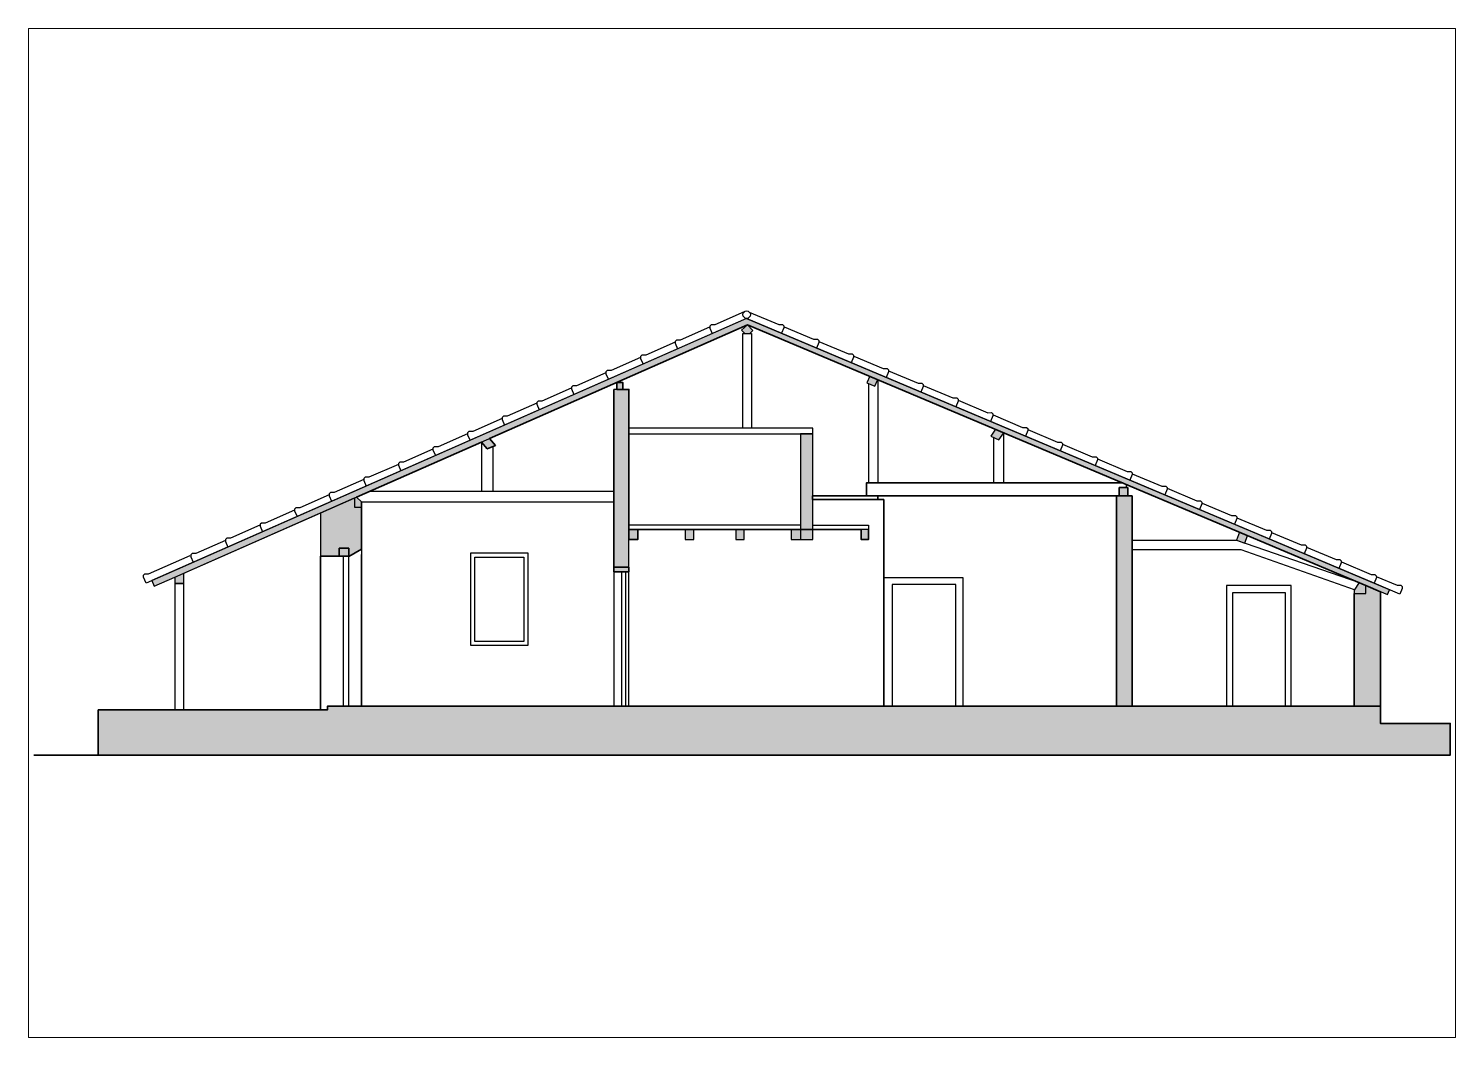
# Paper-space layout 'Layout2' of a CAD drawing. Header units: millimetres. Extents: x 30 to 267, y 21 to 189.
# The model-space entities are those that its viewports show. They can reach past a viewport. Long polylines and large blocks are cut down to what shows.
import ezdxf

# ---------------------------------------------------------------- set-up
doc = ezdxf.new("R2010")
doc.units = ezdxf.units.MM
doc.layers.get('0').update_dxf_attribs({"color": 250, "lineweight": 25})
for name, color, linetype, lineweight in [('A-ALV-___-___-EXI', 250, 'Continuous', 35), ('A-BAS-___-___-EXI', 250, 'Continuous', 35), ('A-COB-___-___-EXI', 250, 'Continuous', 25), ('A-JAN-___-___-EXI', 250, 'Continuous', 25), ('A-PIL-___-___-EXI', 250, 'Continuous', 25), ('A-POR-___-___-EXI', 250, 'Continuous', 25)]:
    doc.layers.add(name, color=color, linetype=linetype, lineweight=lineweight)

msp = doc.modelspace()

# ---------------------------------------------------------------- hatches: boundary and pattern name
at = {"layer": 'A-ALV-___-___-EXI'}
h = msp.add_hatch(color=11, dxfattribs=at)
h.paths.add_polyline_path([(37033, -13683), (37033, -10754), (36814, -10754), (36814, -13683)])
h.paths.add_polyline_path([(40491, -13683), (40491, -12088), (40291, -12004), (40290, -12115), (40127, -12115), (40127, -13683), (40291, -13683)])
h.paths.add_polyline_path([(29816, -11745), (30025, -11745), (30025, -9273), (29816, -9273), (29816, -11602)])
h.paths.add_polyline_path([(26123, -11598), (26298, -11497), (26298, -10910), (26204, -10910), (26204, -10782), (25729, -10991), (25729, -11595), (25989, -11595), (25989, -11483), (26123, -11483), (26123, -11595)])
h.paths.add_polyline_path([(32584, -11223), (32584, -9890), (32413, -9890), (32413, -11223)])
at = {"layer": 'A-BAS-___-___-EXI', "true_color": 0xcb9898}
msp.add_hatch(color=253, dxfattribs=at).paths.add_polyline_path([(41465, -14363), (41465, -13923), (40491, -13923), (40491, -13683), (25825, -13683), (25825, -13733), (22634, -13733), (22634, -14363), (36447, -14363)])
at = {"layer": 'A-COB-___-___-EXI', "true_color": 0xc19a82}
h = msp.add_hatch(color=33, dxfattribs=at)
h.paths.add_polyline_path([(40592, -12128), (40620, -12062), (31661, -8285), (23378, -11934), (23412, -12012), (23701, -11885), (23701, -11976), (23823, -11976), (23823, -11831), (26204, -10782), (26204, -10910), (26298, -10910), (26298, -10838), (26230, -10770), (27969, -10005), (28050, -10101), (28164, -10051), (28083, -9954), (31677, -8371), (33379, -9088), (33340, -9180), (33451, -9227), (33490, -9135), (35132, -9827), (35064, -9924), (35177, -9972), (35245, -9875), (38530, -11259), (38489, -11372), (38602, -11411), (38641, -11306), (40197, -11962), (40126, -12066), (40126, -12115), (40291, -12115), (40291, -12001)])
h.paths.add_polyline_path([(30025, -11810), (30025, -11745), (29816, -11745), (29816, -11810)])
h.paths.add_polyline_path([(25989, -11595), (26123, -11595), (26123, -11483), (25989, -11483)])
h.paths.add_polyline_path([(30147, -11363), (30147, -11223), (30025, -11223), (30025, -11363)])
h.paths.add_polyline_path([(30930, -11363), (30930, -11223), (30807, -11223), (30807, -11363)])
h.paths.add_polyline_path([(31632, -11363), (31632, -11223), (31512, -11223), (31512, -11363)])
h.paths.add_polyline_path([(33260, -11363), (33360, -11363), (33360, -11223), (33260, -11223)])
h.paths.add_polyline_path([(32285, -11363), (32588, -11363), (32588, -11223), (32285, -11223), (32285, -11272)])
h.paths.add_polyline_path([(36973, -10754), (36973, -10639), (36853, -10639), (36853, -10754)])
h.paths.add_polyline_path([(29857, -9273), (29939, -9273), (29939, -9175), (29857, -9175)])
h.paths.add_polyline_path([(31637, -8493), (31707, -8493), (31749, -8452), (31676, -8371), (31591, -8448)])

# ---------------------------------------------------------------- linework, layer by layer
at = {"layer": 'A-ALV-___-___-EXI'}
for p, q in [((29816, -9273), (29816, -11745)), ((26298, -11569), (26298, -13683)), ((40127, -12115), (40127, -13683))]:
    msp.add_line(p, q, dxfattribs=at)
for points in [[(25729, -13733), (25729, -11595), (26123, -11595), (25989, -11595), (25989, -11483), (26123, -11483), (26123, -11595), (26123, -11598), (26298, -11497), (26298, -10910), (26298, -10838), (26230, -10770), (27969, -10005), (28050, -10101), (28164, -10051), (28083, -9954), (31677, -8371), (40321, -12014)], [(29939, -9273), (29939, -9175), (29857, -9175), (29857, -9273), (29939, -9273), (30025, -9273), (30025, -11223), (30147, -11223), (30147, -11363), (30025, -11363), (30025, -11223), (33260, -11223), (33260, -11363), (33360, -11363), (33360, -11223)], [(36905, -10574), (33333, -10574), (33333, -10754), (36853, -10754), (36814, -10754), (36814, -13683)], [(37033, -13683), (37033, -10754), (36973, -10754), (36853, -10754), (36853, -10639), (36973, -10639), (36973, -10754)], [(33490, -10805), (32583, -10805), (32583, -10754), (33490, -10754), (33490, -10805), (33574, -10805), (33574, -13683)], [(40491, -13683), (40491, -12088), (40291, -12004)]]:
    msp.add_lwpolyline(points, dxfattribs=at)
at = {"layer": 'A-BAS-___-___-EXI'}
msp.add_lwpolyline([(22634, -14363), (36447, -14363), (41465, -14363), (41465, -13923), (40491, -13923), (40491, -13683), (25825, -13683), (25825, -13733), (22634, -13733), (22634, -14363), (21734, -14363)], dxfattribs=at)
at = {"layer": 'A-COB-___-___-EXI'}
for p, q in [((38063, -10984), (31667, -8287)), ((33490, -9135), (33490, -10574)), ((29857, -9273), (29816, -9273)), ((33365, -10574), (33365, -9191)), ((35244, -9874), (35244, -10574)), ((27978, -10692), (27978, -10016)), ((28129, -10067), (28129, -10692)), ((35104, -9941), (35104, -10574)), ((29816, -10692), (26408, -10692)), ((36953, -10639), (36953, -10595)), ((26296, -10837), (29816, -10837)), ((32413, -11163), (30025, -11163)), ((26298, -11480), (26298, -12393)), ((30025, -11745), (30025, -11363)), ((29816, -11745), (29816, -11810)), ((29816, -11810), (30025, -11810)), ((30025, -11810), (30025, -11745))]:
    msp.add_line(p, q, dxfattribs=at)
for points in [[(39951, -11674), (40364, -11847), (40416, -11847), (40435, -11865), (40436, -11891), (40403, -11970), (31661, -8285), (23300, -11969), (23263, -11886), (23263, -11860), (23282, -11841), (23334, -11841), (23913, -11586)], [(31631, -8192), (31221, -8372), (31169, -8372), (31150, -8391), (31150, -8417), (31184, -8495)], [(31699, -8195), (32112, -8369), (32164, -8368), (32183, -8386), (32184, -8413), (32151, -8491)], [(31149, -8404), (30740, -8584), (30687, -8584), (30668, -8603), (30668, -8629), (30703, -8707)], [(32185, -8399), (32597, -8573), (32650, -8573), (32669, -8591), (32669, -8617), (32636, -8696)], [(30667, -8616), (30258, -8797), (30205, -8797), (30186, -8815), (30186, -8842), (30221, -8920)], [(32670, -8604), (33082, -8778), (33135, -8777), (33154, -8795), (33154, -8822), (33121, -8900)], [(30185, -8829), (29776, -9009), (29723, -9009), (29705, -9028), (29705, -9054), (29739, -9132)], [(33155, -8809), (33567, -8982), (33620, -8982), (33639, -9000), (33639, -9026), (33606, -9105)], [(29704, -9041), (29294, -9221), (29241, -9221), (29223, -9240), (29223, -9266), (29257, -9344)], [(33640, -9013), (34052, -9187), (34105, -9186), (34124, -9204), (34124, -9231), (34091, -9309)], [(29222, -9253), (28812, -9434), (28760, -9434), (28741, -9452), (28741, -9479), (28775, -9557)], [(34125, -9218), (34538, -9391), (34590, -9391), (34609, -9409), (34610, -9435), (34576, -9514)], [(28740, -9465), (28330, -9646), (28278, -9646), (28259, -9664), (28259, -9691), (28293, -9769)], [(34610, -9422), (35023, -9596), (35075, -9595), (35094, -9613), (35095, -9640), (35062, -9718)], [(28258, -9678), (27849, -9858), (27796, -9858), (27777, -9877), (27777, -9903), (27812, -9981)], [(35096, -9627), (35508, -9801), (35561, -9800), (35580, -9818), (35580, -9844), (35547, -9923)], [(27776, -9890), (27367, -10070), (27314, -10070), (27295, -10089), (27295, -10115), (27330, -10193)], [(32584, -11223), (32584, -9890), (32413, -9890), (32413, -11223), (32413, -11363)], [(35581, -9831), (35993, -10005), (36046, -10004), (36065, -10023), (36065, -10049), (36032, -10127)], [(27294, -10102), (26885, -10283), (26832, -10283), (26814, -10301), (26814, -10328), (26848, -10406)], [(36066, -10036), (36478, -10210), (36531, -10209), (36550, -10227), (36550, -10253), (36517, -10332)], [(26813, -10315), (26403, -10495), (26350, -10495), (26332, -10514), (26332, -10540), (26366, -10618)], [(36551, -10240), (36964, -10414), (37016, -10413), (37035, -10432), (37035, -10458), (37002, -10537)], [(26331, -10527), (25921, -10707), (25869, -10707), (25850, -10726), (25850, -10752), (25884, -10830)], [(37036, -10445), (37449, -10619), (37501, -10618), (37520, -10636), (37521, -10662), (37488, -10741)], [(37521, -10649), (37934, -10823), (37987, -10822), (38005, -10841), (38006, -10867), (37973, -10946)], [(23701, -11885), (23701, -11976), (23823, -11976), (23823, -11831), (26204, -10782), (26204, -10910), (26298, -10910)], [(25849, -10739), (25439, -10920), (25387, -10920), (25368, -10938), (25368, -10964), (25403, -11043)], [(38007, -10854), (38419, -11028), (38472, -11027), (38491, -11045), (38491, -11071), (38458, -11150)], [(25367, -10951), (24958, -11132), (24905, -11132), (24886, -11150), (24886, -11177), (24921, -11255)], [(25729, -10991), (25729, -11595), (25989, -11595)], [(38492, -11058), (38904, -11232), (38957, -11231), (38976, -11250), (38976, -11276), (38943, -11355)], [(24885, -11164), (24476, -11344), (24423, -11344), (24404, -11363), (24404, -11389), (24439, -11467)], [(32584, -11163), (33360, -11163), (33360, -11223), (33260, -11223)], [(38977, -11263), (39389, -11437), (39442, -11436), (39461, -11454), (39461, -11481), (39428, -11559)], [(24403, -11376), (23994, -11556), (23941, -11556), (23923, -11575), (23923, -11601), (23957, -11679)], [(37043, -11372), (38488, -11372), (40197, -11960)], [(40129, -12062), (38551, -11506), (37043, -11506)], [(39462, -11467), (39875, -11641), (39927, -11640), (39946, -11659), (39947, -11685), (39913, -11764)], [(40433, -11877), (40724, -11999), (40777, -11999), (40796, -12017), (40796, -12043), (40763, -12122), (40403, -11970)]]:
    msp.add_lwpolyline(points, dxfattribs=at)
for points in [[(33340, -9180), (33451, -9227), (33490, -9135), (35132, -9827), (35064, -9924), (35177, -9972), (35245, -9875), (35683, -10059), (38530, -11259), (38489, -11372), (38602, -11411), (38641, -11306), (40197, -11962), (40126, -12066), (40126, -12115), (40291, -12115), (40291, -12001), (40592, -12128), (40620, -12062), (31661, -8285), (23378, -11934), (23412, -12012), (23701, -11885), (31677, -8371), (33379, -9088)], [(31676, -8371), (31591, -8448), (31637, -8493), (31707, -8493), (31749, -8452)], [(31612, -9810), (31612, -8493), (31732, -8493), (31732, -9810)], [(32584, -9890), (32584, -9810), (30025, -9810), (30025, -9890)], [(30930, -11363), (30930, -11223), (30807, -11223), (30807, -11363)], [(31632, -11363), (31632, -11223), (31512, -11223), (31512, -11363)], [(32588, -11363), (32588, -11223), (32285, -11223), (32285, -11363)], [(30025, -11810), (29816, -11810), (29816, -11745), (30025, -11745), (29816, -11745), (30025, -11745)]]:
    msp.add_lwpolyline(points, close=True, dxfattribs=at)
msp.add_circle((31664, -8231), 51.7, dxfattribs=at)
at = {"layer": 'A-JAN-___-___-EXI'}
for points in [[(28619, -12834), (28619, -11551), (27820, -11551), (27820, -12834)], [(28559, -11605), (28559, -12783), (27879, -12783), (27879, -11605)]]:
    msp.add_lwpolyline(points, close=True, dxfattribs=at)
at = {"layer": 'A-PIL-___-___-EXI'}
msp.add_lwpolyline([(23823, -13733), (23823, -11976), (23701, -11976), (23701, -13733)], close=True, dxfattribs=at)
at = {"layer": 'A-POR-___-___-EXI'}
for points in [[(26123, -13683), (26123, -11595), (26043, -11595), (26043, -13683)], [(29816, -11745), (29816, -13683), (30025, -13683), (30025, -11745)], [(34679, -13683), (34679, -11897), (33574, -11897), (33574, -13683)], [(33691, -11986), (33691, -13683), (34579, -13683), (34579, -11986)], [(39247, -13682), (39247, -12003), (38348, -12003), (38348, -13682)], [(39167, -12098), (39167, -13682), (38436, -13682), (38436, -12098)]]:
    msp.add_lwpolyline(points, close=True, dxfattribs=at)
msp.add_lwpolyline([(29975, -11810), (29975, -13683), (29926, -13683), (29926, -11810)], dxfattribs=at)

psp = doc.layouts.new('Layout2')

# ---------------------------------------------------------------- viewports
at = {"layer": '0'}
psp.add_viewport(center=(148.5, 104.94), size=(237.6, 167.9109), view_center_point=(31599.51, -11271.23), view_height=14045.8159, dxfattribs=at)

doc.saveas('drawing.dxf')
